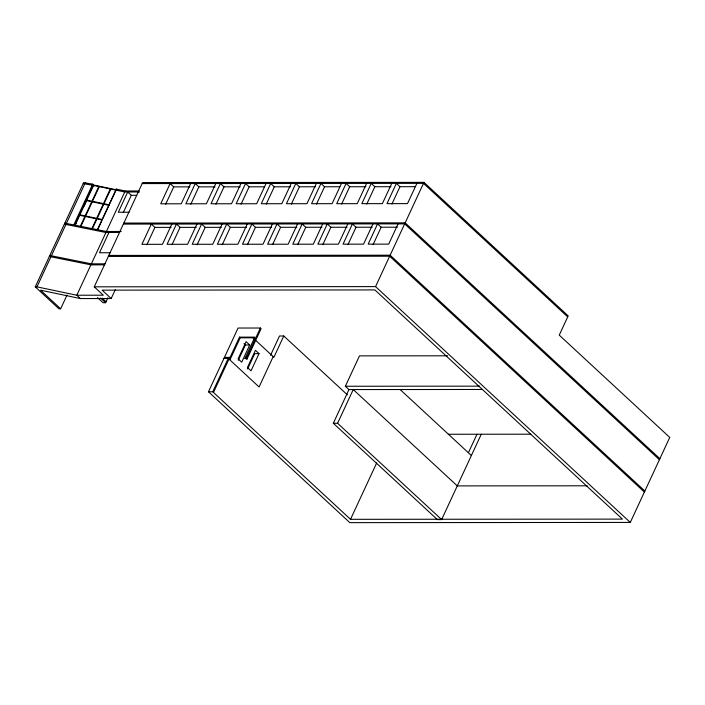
<?xml version="1.0" encoding="UTF-8"?>
<svg xmlns="http://www.w3.org/2000/svg" width="705" height="705" viewBox="0 0 705 705"><rect width="100%" height="100%" fill="white"/><g stroke="black" fill="none" stroke-linecap="round" stroke-linejoin="round"><path stroke-width="1.06" d="M67.019 295.051L60.639 308.79L58.929 308.79L35.25 286.864L83.639 182.613L92.725 184.155L93.959 186.058M35.25 286.864L36.96 286.864L85.349 182.613M73.919 224.666L92.725 184.155L93.219 184.93L116.739 189.874L116.254 189.099L97.449 229.61M93.219 184.93L74.466 225.327L73.972 224.551M75.224 224.93L93.562 185.433L124.732 191.989L139.599 191.98M75.32 224.974L76.695 222.013M84.01 206.248L85.843 202.309M80.449 226.032L84.917 216.409L79.691 215.307M98.779 186.534L91.967 201.216L86.741 200.123M80.969 226.138L85.437 216.514L96.435 218.823L91.967 228.446M99.308 186.64L92.487 201.322L103.485 203.63L110.297 188.949L110.694 189.575M92.487 228.561L96.955 218.938L102.181 220.03L102.41 219.528L97.193 218.427L103.767 204.247L108.993 205.349M110.826 189.063L104.005 203.745L109.231 204.838M97.713 229.654L101.731 220.991M102.851 218.585L116.043 190.156M138.982 190.967L125.199 190.976L76.81 295.236L80.396 298.559L111.178 298.532L115.25 289.746M108.914 232.5L99.52 252.751L110.315 252.751M123.252 212.672L131.306 195.311L136.708 195.303M36.96 286.864L76.81 295.236L103.309 295.21L94.25 286.82L142.639 182.569L423.952 182.357L568.177 315.875L559.25 335.122L669.75 437.426L630.288 522.431L349.83 522.643L208.477 391.777L238.061 328.036L260.383 328.019L261.097 328.68L246.997 359.065L244.996 358.404L254.866 337.131L239.48 337.149L229.601 358.413L223.961 358.422M97.466 297.563L103.045 302.727L105.618 302.727L107.9 297.801M146.86 244.75L154.915 227.389L171.112 227.38M165.657 204.238L173.721 186.878L189.918 186.869M171.853 224.049L162.45 244.309L141.925 244.327L151.328 224.067L154.915 227.389M190.65 183.547L181.247 203.798L160.731 203.815L170.134 183.556L173.721 186.878M171.994 244.732L180.057 227.371L196.254 227.362M190.799 204.221L198.854 186.86L215.06 186.851M196.986 224.031L187.583 244.291L167.067 244.309L176.47 224.049L180.057 227.371M215.792 183.52L206.389 203.78L185.864 203.798L195.267 183.538L198.854 186.86M197.136 244.714L205.19 227.354L221.396 227.336M215.941 204.203L223.996 186.843L240.194 186.825M222.128 224.014L212.725 244.274L192.201 244.282L201.604 224.031L205.19 227.354M240.934 183.503L231.531 203.763L211.006 203.771L220.409 183.52L223.996 186.843M222.269 244.697L230.332 227.336L246.53 227.318M241.075 204.186L249.138 186.825L264.252 186.807M247.261 223.996L237.858 244.247L217.343 244.265L226.746 224.014L230.332 227.336M266.067 183.485L256.664 203.745L236.149 203.754L245.551 183.503L249.138 186.825M247.411 244.679L255.466 227.31L271.672 227.301M266.217 204.168L274.271 186.807L290.478 186.79M272.403 223.978L263 244.23L242.476 244.247L251.879 223.996L255.466 227.31M291.209 183.467L281.806 203.719L261.282 203.736L270.685 183.485L274.271 186.807M272.553 244.653L280.608 227.292L296.805 227.283M291.35 204.142L299.413 186.781L315.611 186.772M208.477 391.777L212.751 391.777L228.235 358.413L259.087 386.983L273.196 356.598M213.465 392.438L228.958 359.083L230.323 359.083L240.194 337.81L254.487 337.801M297.545 223.961L288.142 244.212L267.618 244.23L277.021 223.97L280.608 227.292M316.342 183.45L306.939 203.701L286.424 203.719L295.827 183.459L299.413 186.781M238.316 360.29L245.419 344.983L249.693 344.983L241.709 362.194L238.114 358.88L246.107 341.661L249.693 344.983M297.686 244.635L305.75 227.274L321.947 227.266M316.492 204.124L324.547 186.763L339.669 186.754M244.996 358.404L246.274 358.404L260.383 328.019M247.649 368.926L254.752 353.619L259.026 353.619L251.033 370.83L247.446 367.508L255.439 350.297L259.026 353.619M322.679 223.934L313.276 244.194L292.76 244.212L302.163 223.952L305.75 227.274M341.484 183.432L332.081 203.683L311.557 203.701L320.96 183.441L324.547 186.763M270.535 355.329L279.506 335.994L283.78 335.994L347.345 394.835M322.828 244.617L330.883 227.257L347.089 227.248M341.634 204.106L349.689 186.746L365.886 186.737M283.78 335.994L273.91 357.259L255.748 340.445M347.821 223.917L338.418 244.177L317.893 244.194L327.296 223.934L330.883 227.257M366.626 183.406L357.224 203.666L336.699 203.683L346.102 183.423L349.689 186.746M347.962 244.6L356.025 227.239L372.222 227.221M366.767 204.089L374.831 186.728L391.028 186.71M372.954 223.899L363.551 244.159L343.035 244.168L352.438 223.917L356.025 227.239M391.76 183.388L382.357 203.648L361.841 203.657L371.244 183.406L374.831 186.728M373.104 244.582L381.158 227.221L397.364 227.204M391.91 204.071L399.964 186.71L415.086 186.693M398.096 223.882L388.693 244.133L368.169 244.15L377.572 223.899L381.158 227.221M416.902 183.37L407.499 203.622L386.974 203.639L396.377 183.388L399.964 186.71M94.25 286.82L375.562 286.609L423.952 182.357M482.105 389.468L348.966 389.574L345.371 386.252L359.48 355.866L447.525 355.805M481.259 434.245L441.638 519.585L437.364 519.594L333.324 423.264L348.966 389.574M333.324 423.264L337.598 423.264L353.24 389.565L457.281 485.895L587.247 485.798M212.751 391.777L350.517 519.321L376.673 462.974M468.455 452.61L476.985 434.245M83.172 183.626L92.258 185.168M142.172 183.582L423.485 183.362L567.71 316.889M129.121 212.24L118.317 212.249L127.72 191.989L131.306 195.311M64.842 223.124L106.393 231.487L121.242 231.478M123.833 223.08L405.146 222.859L659.88 458.691M64.367 224.137L105.926 232.5L119.718 232.491M123.366 224.093L404.679 223.873L659.404 459.704M49.826 255.474L91.377 263.837L105.16 263.829M108.826 255.421L390.138 255.21L644.863 491.041M49.35 256.479L90.91 264.851L104.692 264.842M108.35 256.435L389.662 256.223L644.396 492.055M224.428 357.409L230.077 357.4M245.463 357.391L246.75 357.391M345.371 386.252L479.647 386.146M448.345 434.262L530.821 434.201M350.517 519.321L622.427 519.118L374.875 289.931L102.11 290.143L111.178 298.532M116.254 189.099L125.199 190.976M86.512 200.625L91.729 201.718L85.146 215.897L79.929 214.805M95.845 229.821L97.986 230.271M80.396 298.559L40.546 290.187L60.639 308.79M375.562 286.609L630.288 522.431M400.414 389.803L471.381 455.509M252.575 337.51L254.161 338.973M337.598 423.264L441.638 519.585M239.48 337.149L240.194 337.81M243.983 343.661L245.419 344.983M246.274 358.404L246.997 359.065M229.601 358.413L230.323 359.083M102.26 298.171L106.085 301.714M100.533 298.03L105.618 302.727M92.249 201.833L85.675 216.012L96.664 218.321L103.247 204.142L92.249 201.833"/></g></svg>
